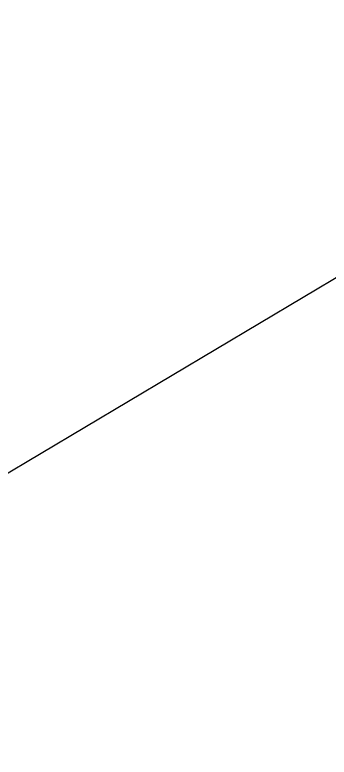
# Model space of a CAD drawing. Extents: x 604418 to 606014, y 1310869 to 1312555.
# Drawn here: x 605717.38 to 605722.63, y 1310986.33 to 1310998.71 of the extents above; entities that cross this region are included whole.
import ezdxf

# ---------------------------------------------------------------- set-up
doc = ezdxf.new("R2010")
doc.units = 0
doc.header["$MEASUREMENT"] = 0
doc.linetypes.add('SUBTERRANEO', pattern=[4.7625, 3.175, -1.5875])
doc.layers.get('0').update_dxf_attribs({"color": 10})
doc.layers.add('VPORTS', color=7, linetype='Continuous')
doc.linetypes.add('RAYAXXX', pattern='A,0.8,["XXX",Standard,S=0.08,R=0,X=0,Y=-0.04],-0.22', length=1.02)

msp = doc.modelspace()

# ---------------------------------------------------------------- linework, layer by layer
at = {"color": 32}
for centre in [(608436.857, 1313165.534), (608428.875, 1313161.38), (608422.172, 1313155.799)]:
    msp.add_arc(centre, 3435.071, 217.773992, 220.197082, dxfattribs=at)
at = {"color": 7, "linetype": 'SUBTERRANEO'}
for centre in [(608432.826, 1313163.631), (608425.484, 1313158.763)]:
    msp.add_arc(centre, 3435.071, 217.773992, 220.197082, dxfattribs=at)
at = {"layer": 'VPORTS', "color": 251, "linetype": 'RAYAXXX', "ltscale": 10}
msp.add_line((605737.232, 1311002.927), (605691.345, 1310975.67), dxfattribs=at)
msp.add_arc((608417.063, 1313152.584), 3435.071, 217.773992, 220.197082, dxfattribs=at)

doc.saveas('drawing.dxf')
